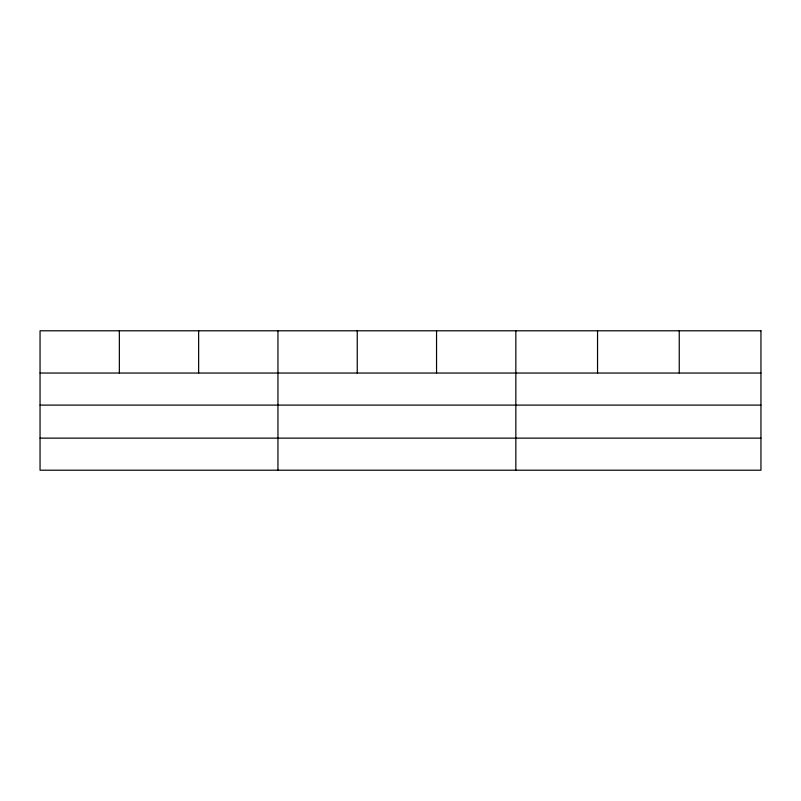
<?xml version="1.0" encoding="UTF-8"?>
<svg xmlns="http://www.w3.org/2000/svg" width="801" height="801" viewBox="0 0 801 801"><rect width="100%" height="100%" fill="white"/><g stroke="black" fill="none" stroke-linecap="round" stroke-linejoin="round"><path stroke-width="1.2" d="M40.05 373.036L760.95 373.036M40.05 405.106L760.95 405.106M40.05 438.137L760.95 438.137M679.248 330.793L679.248 373.036M597.546 330.793L597.546 373.036M515.844 330.793L515.844 470.207M436.545 330.793L436.545 373.036M357.246 330.793L357.246 373.036M277.947 330.793L277.947 470.207M198.648 330.793L198.648 373.036M119.349 330.793L119.349 373.036M760.95 330.793L40.05 330.793L40.05 470.207L760.95 470.207L760.95 330.793"/></g></svg>
